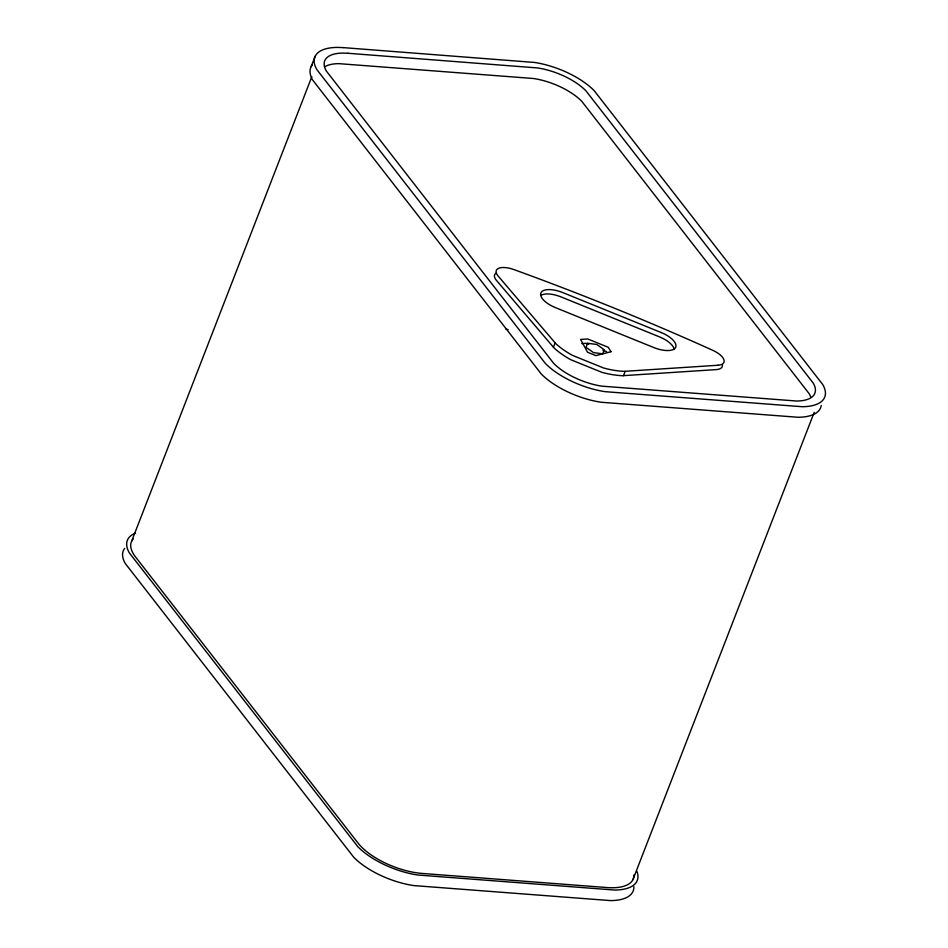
<?xml version="1.0" encoding="UTF-8"?>
<svg xmlns="http://www.w3.org/2000/svg" width="948" height="948" viewBox="0 0 948 948"><rect width="100%" height="100%" fill="white"/><g stroke="black" fill="none" stroke-linecap="round" stroke-linejoin="round"><path stroke-width="1.42" d="M311.074 66.81L315.163 56.252M131.654 541.19L311.821 76.693M553.395 347.241L555.09 342.892M623.5 375.692L625.194 371.343M632.968 879.578L814.214 412.321M581.788 343.591L586.065 343.318L588.637 344.361M505.888 328.98L508.175 329.726M602.798 350.108L606.649 351.684M821.217 405.483A55.008 23.416 21.2 0 1 798.074 417.274L601.056 402.236A55.008 23.416 21.2 0 1 541.213 373.915L312.721 80.13A55.008 23.416 21.2 0 1 312.165 65.056M324.441 66.953A44.414 18.913 21.2 0 1 338.839 63.646L533.499 78.506A44.414 18.913 21.2 0 1 581.823 101.365L809.154 393.681A44.414 18.913 21.2 0 1 810.564 396.643M133.301 538.82A50.73 21.603 21.2 0 0 135.552 556.974L358.083 843.116A50.73 21.603 21.2 0 0 422.204 873.44L607.028 887.553A50.73 21.603 21.2 0 0 633.928 874.921M124.698 548.382A55.008 23.416 21.2 0 0 125.255 563.456L353.746 857.253A55.008 23.416 21.2 0 0 413.577 885.562L610.595 900.6A55.008 23.416 21.2 0 0 633.868 886.688M135.528 533.096A55.008 23.416 21.2 0 0 129.355 552.909L357.834 846.694A55.008 23.416 21.2 0 0 417.677 875.004L614.695 890.042A55.008 23.416 21.2 0 0 637.009 871.544M722.459 365.336A16.934 7.217 21.2 0 1 716.392 369.59L622.658 375.704A51.927 22.112 21.2 0 1 601.873 372.327L570.601 359.636A51.927 22.112 21.2 0 1 553.952 347.821L496.349 280.264A16.934 7.217 21.2 0 1 495.768 273.32M674.265 349.551A19.588 8.342 21.2 0 0 659.476 336.872L561.133 296.949A19.588 8.342 21.2 0 0 540.87 295.409M587.606 343.259L586.006 347.359L593.543 352.632L602.667 353.817L604.255 349.729L596.73 344.456L587.606 343.259M610.974 351.732L595.901 355.63L587.511 352.229L580.626 339.42L587.748 338.969L608.343 347.324L610.974 351.732M718.086 365.241L624.341 371.355A51.927 22.112 21.2 0 1 603.556 367.978L572.296 355.287A51.927 22.112 21.2 0 1 555.646 343.472L498.032 275.904A16.934 7.217 21.2 0 1 498.897 268.189A16.934 7.217 21.2 0 1 514.231 269.694A1215.774 517.655 21.2 0 1 712.351 350.12A16.934 7.217 21.2 0 1 723.822 359.493A16.934 7.217 21.2 0 1 718.086 365.241M343.188 47.613L337.405 47.4A55.008 23.416 21.2 0 0 316.822 69.571L545.313 363.368A55.008 23.416 21.2 0 0 605.144 391.678L802.162 406.716A55.008 23.416 21.2 0 0 822.745 384.544L594.254 90.747A55.008 23.416 21.2 0 0 534.423 62.438L343.188 47.613M347.869 53.266L342.927 53.088A44.414 18.913 21.2 0 0 326.313 70.993L553.656 363.309A44.414 18.913 21.2 0 0 601.968 386.168L796.64 401.028A44.414 18.913 21.2 0 0 813.254 383.122L585.911 90.807A44.414 18.913 21.2 0 0 537.599 67.948L347.869 53.266M661.159 332.523L562.816 292.6A19.588 8.342 21.2 0 0 540.988 292.742A19.588 8.342 21.2 0 0 555.445 307.626L653.788 347.549A19.588 8.342 21.2 0 0 675.616 347.395A19.588 8.342 21.2 0 0 661.159 332.523"/></g></svg>
